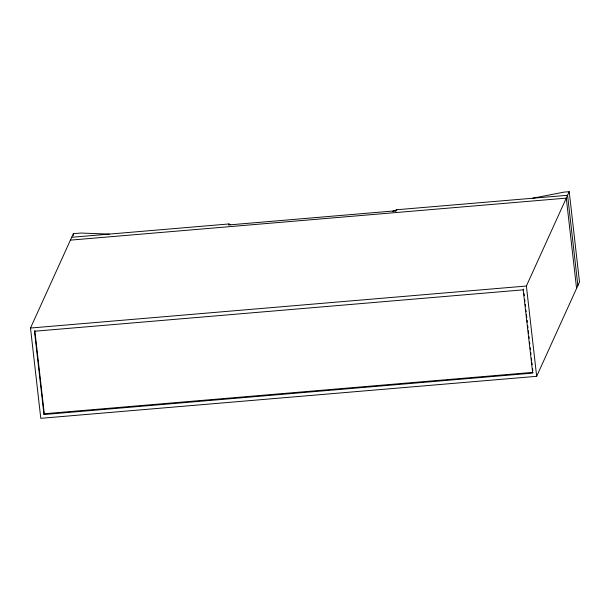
<?xml version="1.0" encoding="UTF-8"?>
<svg xmlns="http://www.w3.org/2000/svg" width="610" height="610" viewBox="0 0 610 610"><rect width="100%" height="100%" fill="white"/><g stroke="black" fill="none" stroke-linecap="round" stroke-linejoin="round"><path stroke-width="0.91" d="M532.568 198.242L564.204 192.097L569.214 191.677L579.5 281.965L536.67 376.317L40.786 418.323L30.5 328.035L73.33 233.683L80.84 233.05L109.243 234.103M523.548 289.087L523.205 289.841L532.698 373.114L43.966 414.518L44.301 413.763L34.816 330.49M230.649 224.77A216.016 208.925 24.4 0 0 228.956 223.962L228.506 224.96L396.401 210.74L396.858 209.733L567.582 195.276L577.868 285.564M536.67 376.317L526.384 286.029L569.214 191.677M71.698 237.282L228.956 223.962M70.402 240.134L566.286 198.128L576.572 288.416M30.5 328.035L526.384 286.029M523.205 289.841L34.473 331.245L43.966 414.518M44.301 413.763L533.033 372.359M524.089 293.822L524.303 295.713M524.737 299.495L524.951 301.386M525.271 304.23L525.492 306.121M525.919 309.903L526.133 311.801M526.461 314.638L526.781 317.474M527.109 320.311L527.322 322.21M527.757 325.992L527.97 327.883M528.29 330.727L528.618 333.563M528.939 336.4L529.152 338.291M529.587 342.08L529.8 343.971M530.235 347.753L530.448 349.652M530.769 352.488L530.99 354.379M531.417 358.169L531.638 360.06M531.958 362.897L532.172 364.788M532.606 368.577L532.82 370.468M73.33 233.683L73.543 235.567M392.527 211.395A55.586 53.764 24.4 0 1 396.858 209.733M394.945 211.251A55.586 53.764 24.4 0 1 396.401 210.74"/></g></svg>
